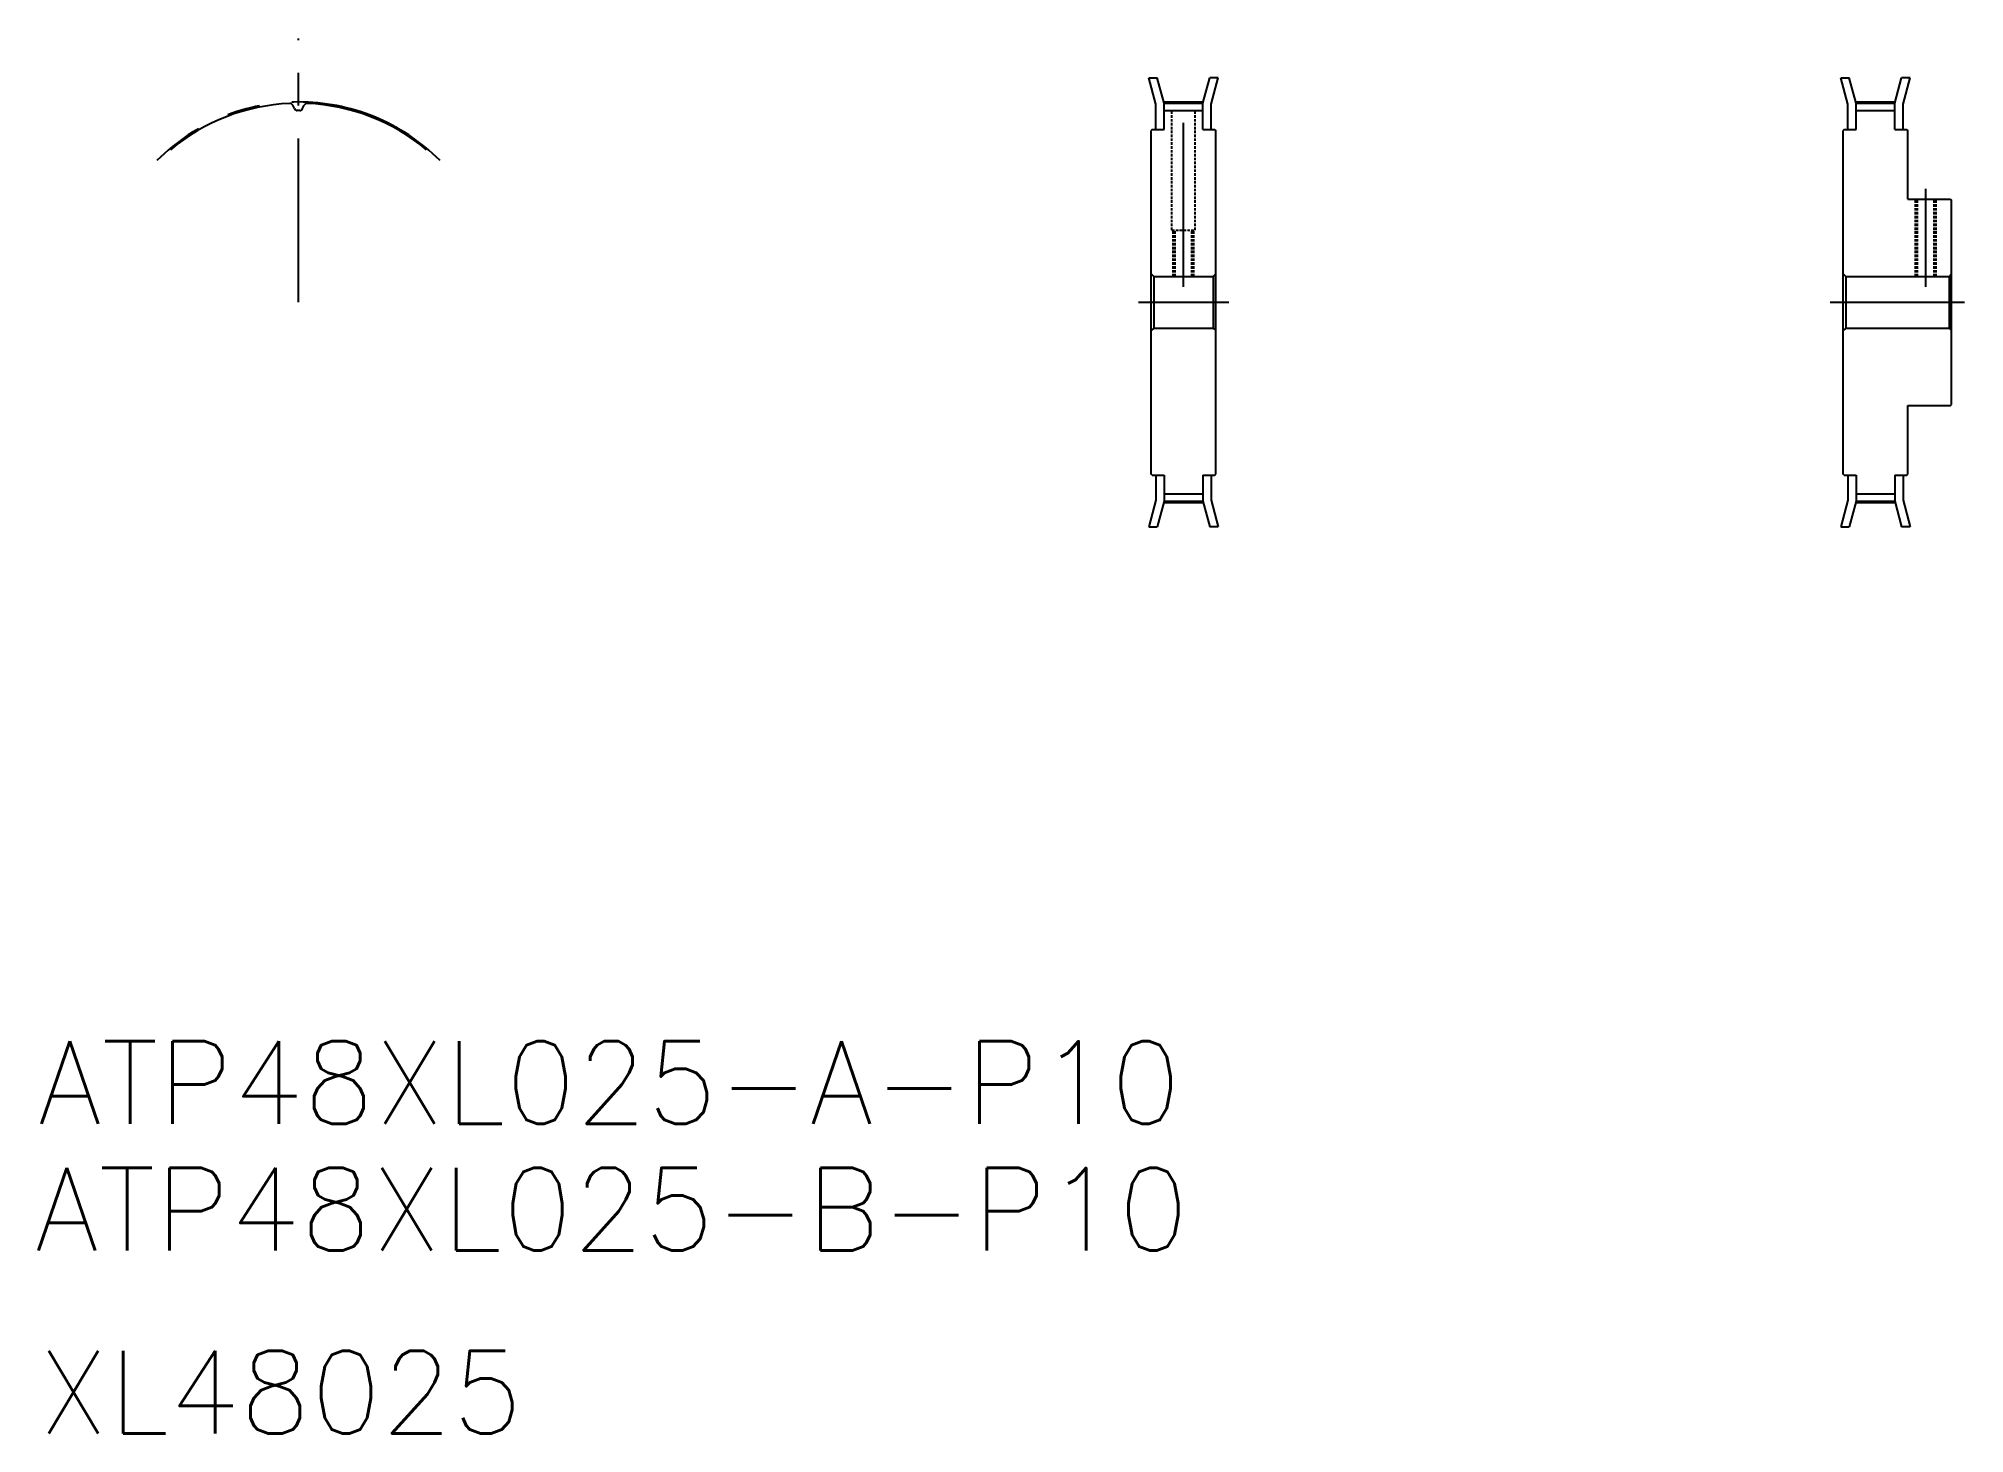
# Model space of a CAD drawing. Extents: x 446 to 819, y -394 to -124.
import ezdxf

# ---------------------------------------------------------------- set-up
doc = ezdxf.new("R2010")
doc.units = 0
doc.linetypes.add('CENTER', pattern=[50.8, 31.75, -6.35, 6.35, -6.35])
doc.linetypes.add('DASHED', pattern=[0.75, 0.5, -0.25])
doc.layers.get('0').update_dxf_attribs({"linetype": 'CONTINUOUS'})
doc.layers.add('CENTER', color=1, linetype='CENTER')
doc.styles.get("Standard").update_dxf_attribs({"font": 'txt', "bigfont": 'BIGFONT'})

msp = doc.modelspace()

# ---------------------------------------------------------------- linework, layer by layer
at = {"color": 7, "linetype": 'CONTINUOUS'}
for p, q in [((662.77, -136.53), (661.39, -131.38)), ((661.39, -131.38), (663.04, -131.38)), ((664.37, -136.32), (663.04, -131.38)), ((671.87, -136.32), (673.19, -131.38)), ((674.85, -131.38), (673.19, -131.38)), ((673.47, -136.53), (674.85, -131.38)), ((796.85, -136.53), (795.47, -131.38)), ((795.47, -131.38), (797.12, -131.38)), ((798.45, -136.32), (797.12, -131.38)), ((805.95, -136.32), (807.27, -131.38)), ((808.93, -131.38), (807.27, -131.38)), ((807.55, -136.53), (808.93, -131.38)), ((495.83, -137.37), (495.52, -136.71)), ((497.43, -137.37), (497.74, -136.71)), ((662.77, -141.38), (662.77, -136.53)), ((664.37, -136.32), (671.87, -136.32)), ((664.37, -141.38), (664.37, -136.32)), ((664.37, -137.72), (671.87, -137.72)), ((671.87, -141.38), (671.87, -136.32)), ((673.47, -141.38), (673.47, -136.53)), ((796.85, -141.38), (796.85, -136.53)), ((798.45, -136.32), (805.95, -136.32)), ((798.45, -141.38), (798.45, -136.32)), ((798.45, -137.72), (805.95, -137.72)), ((805.95, -141.38), (805.95, -136.32)), ((807.55, -141.38), (807.55, -136.53)), ((662.07, -141.38), (661.87, -141.58)), ((661.87, -208.18), (661.87, -141.58)), ((662.07, -141.38), (664.37, -141.38)), ((671.87, -141.38), (674.17, -141.38)), ((674.17, -141.38), (674.37, -141.58)), ((674.37, -208.18), (674.37, -141.58)), ((796.15, -141.38), (795.95, -141.58)), ((795.95, -208.18), (795.95, -141.58)), ((796.15, -141.38), (798.45, -141.38)), ((805.95, -141.38), (808.25, -141.38)), ((808.25, -141.38), (808.45, -141.58)), ((808.45, -154.88), (808.45, -141.58)), ((808.45, -154.88), (816.75, -154.88)), ((816.75, -154.88), (816.95, -155.08)), ((816.95, -194.68), (816.95, -155.08)), ((662.37, -169.88), (661.87, -169.38)), ((662.37, -169.88), (662.37, -179.88)), ((662.37, -169.88), (673.87, -169.88)), ((673.87, -169.88), (674.37, -169.38)), ((673.87, -169.88), (673.87, -179.88)), ((796.45, -169.88), (795.95, -169.38)), ((796.45, -169.88), (816.45, -169.88)), ((796.45, -169.88), (796.45, -179.88)), ((816.45, -169.88), (816.95, -169.38)), ((816.45, -169.88), (816.45, -179.88)), ((661.87, -174.88), (661.87, -174.88)), ((662.37, -179.88), (661.87, -180.38)), ((662.37, -179.88), (673.87, -179.88)), ((673.87, -179.88), (674.37, -180.38)), ((796.45, -179.88), (795.95, -180.38)), ((796.45, -179.88), (816.45, -179.88)), ((816.45, -179.88), (816.95, -180.38)), ((661.87, -191.53), (661.87, -191.53)), ((808.45, -194.88), (816.75, -194.88)), ((808.45, -208.18), (808.45, -194.88)), ((816.75, -194.88), (816.95, -194.68)), ((662.07, -208.38), (661.87, -208.18)), ((662.07, -208.38), (664.37, -208.38)), ((662.77, -208.38), (662.77, -213.22)), ((664.37, -208.38), (664.37, -213.43)), ((671.87, -208.38), (671.87, -213.43)), ((671.87, -208.38), (674.17, -208.38)), ((673.47, -208.38), (673.47, -213.22)), ((674.17, -208.38), (674.37, -208.18)), ((796.15, -208.38), (795.95, -208.18)), ((796.15, -208.38), (798.45, -208.38)), ((796.85, -208.38), (796.85, -213.22)), ((798.45, -208.38), (798.45, -213.43)), ((805.95, -208.38), (805.95, -213.43)), ((805.95, -208.38), (808.25, -208.38)), ((807.55, -208.38), (807.55, -213.22)), ((808.25, -208.38), (808.45, -208.18)), ((664.37, -212.03), (671.87, -212.03)), ((798.45, -212.03), (805.95, -212.03)), ((662.77, -213.22), (661.39, -218.38)), ((664.37, -213.43), (663.04, -218.38)), ((664.37, -213.43), (671.87, -213.43)), ((671.87, -213.43), (673.19, -218.38)), ((673.47, -213.22), (674.85, -218.38)), ((796.85, -213.22), (795.47, -218.38)), ((798.45, -213.43), (797.12, -218.38)), ((798.45, -213.43), (805.95, -213.43)), ((805.95, -213.43), (807.27, -218.38)), ((807.55, -213.22), (808.93, -218.38)), ((661.39, -218.38), (663.04, -218.38)), ((674.85, -218.38), (673.19, -218.38)), ((795.47, -218.38), (797.12, -218.38)), ((808.93, -218.38), (807.27, -218.38))]:
    msp.add_line(p, q, dxfattribs=at)
at = {"color": 3, "linetype": 'DASHED'}
for p, q in [((665.87, -160.88), (665.87, -137.72)), ((670.37, -160.88), (670.37, -137.72)), ((809.95, -169.88), (809.95, -154.88)), ((810.33, -169.88), (810.33, -154.88)), ((813.57, -169.88), (813.57, -154.88)), ((813.95, -169.88), (813.95, -154.88)), ((665.87, -160.88), (670.37, -160.88)), ((666.12, -169.88), (666.12, -160.88)), ((666.5, -169.88), (666.5, -160.88)), ((669.74, -169.88), (669.74, -160.88)), ((670.12, -169.88), (670.12, -160.88))]:
    msp.add_line(p, q, dxfattribs=at)
at = {"color": 7, "linetype": 'CONTINUOUS'}
for centre, radius, start, end in [((496.63, -174.88), 38.56, 92.5104, 130), ((494.97, -136.97), 0.61, 25, 92.5104), ((496.38, -137.11), 0.61, 205, 270.3771), ((496.63, -174.88), 37.16, 89.6229, 90.3771), ((496.88, -137.11), 0.61, 269.6229, 335), ((498.29, -136.97), 0.61, 87.4896, 155), ((496.63, -174.88), 38.56, 50, 87.4896)]:
    msp.add_arc(centre, radius, start, end, dxfattribs=at)
at = {"layer": 'CENTER', "color": 1, "linetype": 'CENTER'}
for p, q in [((496.63, -174.88), (496.63, -123.78)), ((668.12, -171.88), (668.12, -134.07)), ((664.37, -136.07), (671.87, -136.07)), ((798.45, -136.07), (805.95, -136.07)), ((811.95, -171.88), (811.95, -152.88)), ((659.37, -174.88), (676.87, -174.88)), ((793.45, -174.88), (819.45, -174.88)), ((664.37, -213.69), (671.87, -213.69)), ((798.45, -213.69), (805.95, -213.69))]:
    msp.add_line(p, q, dxfattribs=at)
msp.add_arc((496.63, -174.88), 38.81, 45, 135, dxfattribs=at)

# ---------------------------------------------------------------- texts
at = {"color": 7, "linetype": 'CONTINUOUS'}
for s, p in [('ATP48XL025-A-P10', (446.17, -334.06)), ('ATP48XL025-B-P10', (445.57, -358.6)), ('XL48025', (446.17, -394.06))]:
    msp.add_text(s, height=16, dxfattribs=at).set_placement(p)

doc.saveas('drawing.dxf')
